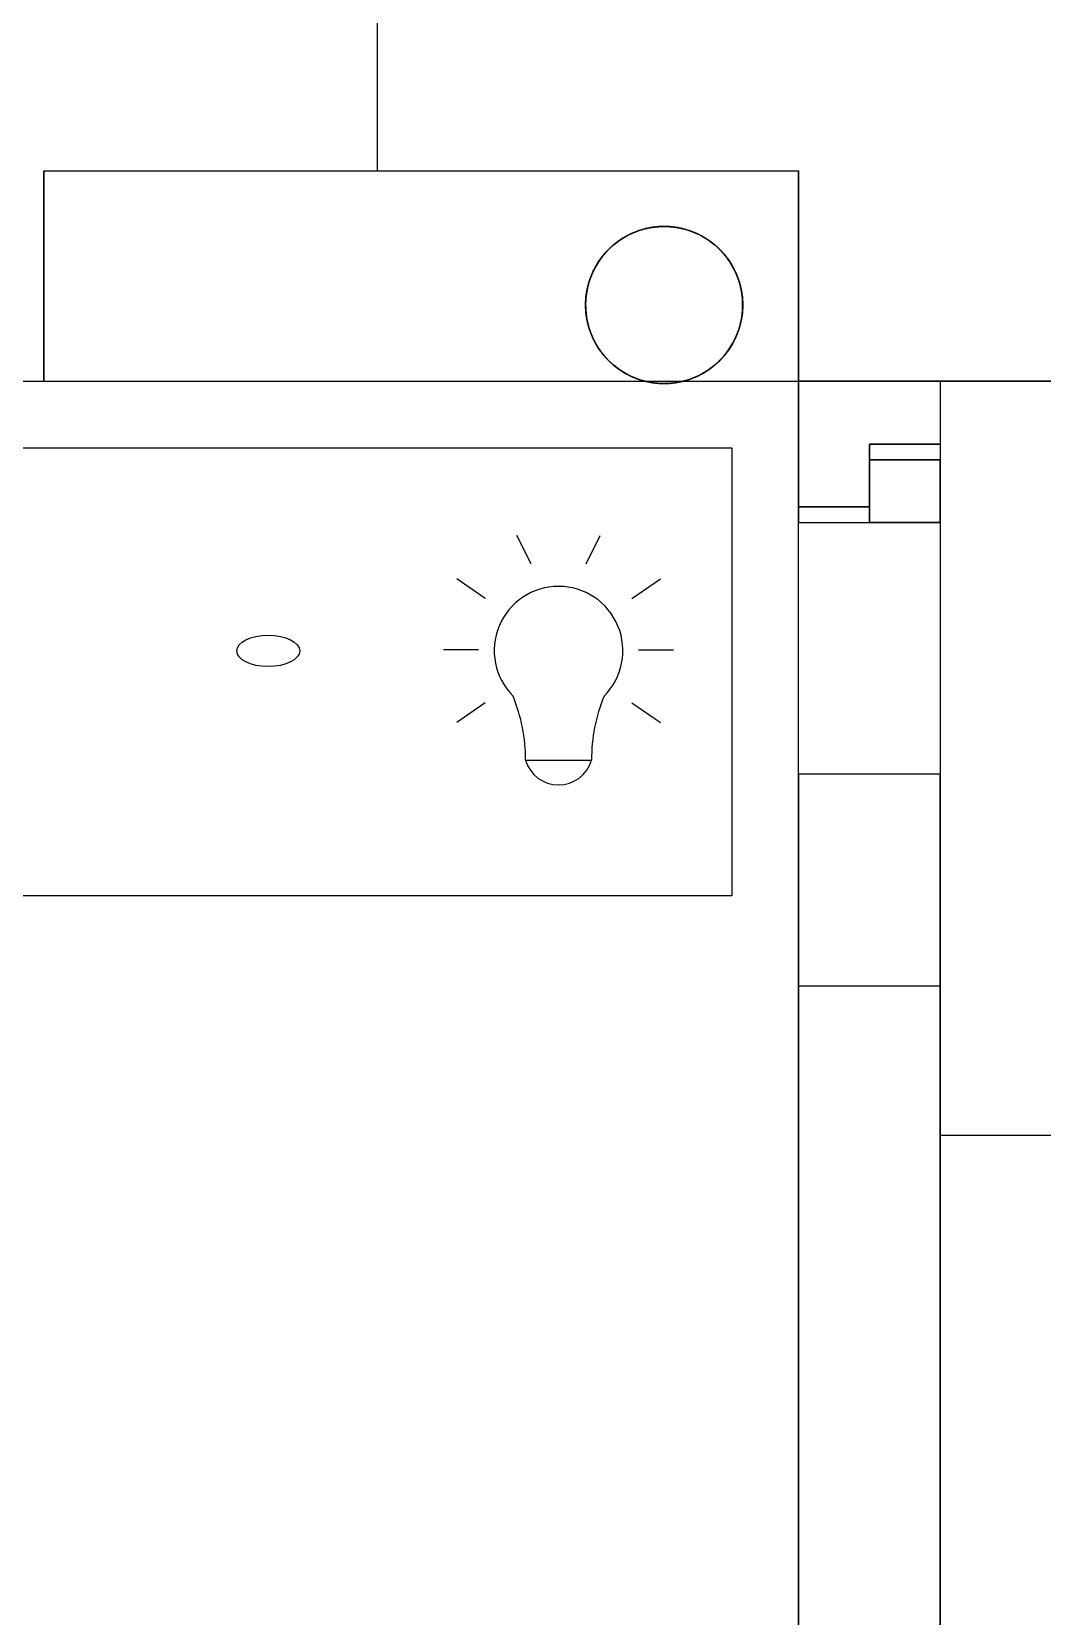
# Paper-space layout 'Sample Network Drawing - A1 Sheet' of a CAD drawing. Extents: x 49 to 806, y 22 to 564.
# Drawn here: x 631.69 to 634.9, y 132.24 to 137.29 of the extents above; entities that cross this region are included whole.
import ezdxf

# ---------------------------------------------------------------- set-up
doc = ezdxf.new("R2010")
doc.units = 0
doc.linetypes.add('HIDDEN2', pattern=[4.7625, 3.175, -1.5875])
doc.layers.add('N-EQPM-EXST', color=252, linetype='Continuous', lineweight=25)
doc.layers.add('N-SGNL-ELEC_EXST', color=252, linetype='HIDDEN2', lineweight=25)

psp = doc.layouts.new('Sample Network Drawing - A1 Sheet')

# ---------------------------------------------------------------- linework, layer by layer
at = {"layer": 'N-EQPM-EXST'}
for p, q in [((631.7294, 136.8452), (634.1294, 136.8452)), ((631.7294, 136.1752), (631.7294, 136.8452)), ((631.7294, 136.8452), (631.7294, 136.1752)), ((631.7294, 136.8452), (634.1294, 136.8452)), ((631.7294, 136.8452), (631.7294, 136.8452)), ((631.7294, 136.8452), (634.1294, 136.8452)), ((631.7294, 136.8452), (634.1294, 136.8452)), ((631.7294, 136.1752), (631.7294, 136.8452)), ((631.7294, 136.8452), (631.7294, 136.8452)), ((631.7294, 136.8452), (631.7294, 136.1752)), ((634.1294, 136.8452), (634.1294, 135.7252)), ((634.1294, 136.8452), (634.1294, 135.7252)), ((634.1294, 136.8452), (634.1294, 136.8452)), ((634.1294, 136.1752), (634.1294, 136.8452)), ((634.1294, 136.1752), (634.1294, 136.8452)), ((634.1294, 136.8452), (634.1294, 136.8452)), ((627.5794, 136.1752), (634.1294, 136.1752)), ((627.5794, 136.1752), (634.1294, 136.1752)), ((630.6294, 136.1752), (631.7294, 136.1752)), ((630.6294, 136.1752), (631.7294, 136.1752)), ((631.7294, 136.1752), (633.6411, 136.1752)), ((631.7294, 136.1752), (631.7294, 136.1752)), ((631.7294, 136.1752), (631.7294, 136.1752)), ((631.7294, 136.1752), (633.6411, 136.1752)), ((633.6411, 136.1752), (633.7626, 136.1752)), ((633.6411, 136.1752), (633.7626, 136.1752)), ((633.7626, 136.1752), (634.1294, 136.1752)), ((633.7626, 136.1752), (634.1294, 136.1752)), ((634.1294, 136.1752), (634.5794, 136.1752)), ((634.1294, 135.7752), (634.1294, 136.1752)), ((634.1294, 136.1752), (634.5794, 136.1752)), ((634.1294, 136.1752), (634.1294, 136.1752)), ((635.2294, 136.1752), (634.1294, 136.1752)), ((634.1294, 135.7752), (634.1294, 136.1752)), ((634.1294, 136.1752), (634.1294, 136.1752)), ((634.1294, 136.1752), (634.1294, 135.7752)), ((634.1294, 136.1752), (634.1294, 136.1752)), ((634.1294, 124.3752), (634.1294, 136.1752)), ((634.1294, 124.3752), (634.1294, 136.1752)), ((634.1294, 136.1752), (634.1294, 136.1752)), ((634.5794, 136.1752), (634.5794, 135.9752)), ((634.5794, 136.1752), (634.5794, 136.1752)), ((634.5794, 136.1752), (637.6294, 136.1752)), ((634.5794, 136.1752), (637.6294, 136.1752)), ((634.5794, 136.1752), (634.5794, 124.3752)), ((634.5794, 135.9752), (634.3544, 135.9752)), ((634.3544, 135.9752), (634.3544, 135.7752)), ((634.3544, 135.9752), (634.3544, 135.7752)), ((634.3544, 135.9752), (634.3544, 135.9752)), ((634.3544, 135.7752), (634.3544, 135.9752)), ((634.5794, 135.9752), (634.3544, 135.9752)), ((634.3544, 135.9752), (634.3544, 135.9752)), ((634.3544, 135.9752), (634.5794, 135.9752)), ((634.5794, 135.9752), (634.5794, 135.9752)), ((634.3544, 135.9252), (634.5794, 135.9252)), ((634.3544, 135.7252), (634.3544, 135.9252)), ((634.3544, 135.9252), (634.3544, 135.7252)), ((634.5794, 135.9252), (634.3544, 135.9252)), ((634.5794, 135.9252), (634.3544, 135.9252)), ((634.3544, 135.9252), (634.3544, 135.9252)), ((634.3544, 135.9252), (634.5794, 135.9252)), ((634.3544, 135.9252), (634.3544, 135.7252)), ((634.3544, 135.9252), (634.3544, 135.9252)), ((634.3544, 135.7252), (634.3544, 135.9252)), ((634.5794, 135.9252), (634.5794, 131.8502)), ((634.5794, 135.7252), (634.5794, 135.9252)), ((634.5794, 135.9252), (634.5794, 135.9252)), ((634.5794, 135.9252), (634.5794, 131.8502)), ((634.5794, 135.7252), (634.5794, 135.9252)), ((634.5794, 135.9252), (634.5794, 135.9252)), ((634.3544, 135.7752), (634.1294, 135.7752)), ((634.1294, 135.7752), (634.1294, 135.7752)), ((634.3544, 135.7752), (634.1294, 135.7752)), ((634.1294, 135.7752), (634.1294, 135.7752)), ((634.1294, 135.7752), (634.3544, 135.7752)), ((634.3544, 135.7752), (634.3544, 135.7752)), ((634.3544, 135.7752), (634.3544, 135.7752)), ((634.1294, 135.7252), (634.3544, 135.7252)), ((634.1294, 135.7252), (634.5794, 135.7252)), ((634.1294, 135.7252), (634.1294, 135.7252)), ((634.1294, 135.7252), (634.3544, 135.7252)), ((634.1294, 135.7252), (634.5794, 135.7252)), ((634.1294, 134.9252), (634.1294, 135.7252)), ((634.1294, 135.7252), (634.1294, 135.7252)), ((634.1294, 134.9252), (634.1294, 135.7252)), ((634.5794, 135.7252), (634.3544, 135.7252)), ((634.3544, 135.7252), (634.3544, 135.7252)), ((634.5794, 135.7252), (634.3544, 135.7252)), ((634.3544, 135.7252), (634.3544, 135.7252)), ((634.5794, 135.7252), (634.5794, 134.9252)), ((634.5794, 135.7252), (634.5794, 135.7252)), ((634.5794, 135.7252), (634.5794, 135.7252)), ((634.5794, 135.7252), (634.5794, 134.9252)), ((634.1294, 134.9252), (634.1294, 134.2502)), ((634.5794, 134.9252), (634.1294, 134.9252)), ((634.1294, 134.9252), (634.1294, 134.9252)), ((634.5794, 134.9252), (634.1294, 134.9252)), ((634.5794, 134.9252), (634.1294, 134.9252)), ((634.5794, 134.9252), (634.1294, 134.9252)), ((634.1294, 134.9252), (634.1294, 134.9252)), ((634.1294, 134.9252), (634.1294, 134.2502)), ((634.5794, 134.9252), (634.5794, 134.9252)), ((634.5794, 134.2502), (634.5794, 134.9252)), ((634.5794, 134.2502), (634.5794, 134.9252)), ((634.5794, 134.9252), (634.5794, 134.9252)), ((634.1294, 134.2502), (634.1294, 125.6502)), ((634.5794, 134.2502), (634.1294, 134.2502)), ((634.1294, 134.2502), (634.1294, 134.2502)), ((634.5794, 134.2502), (634.1294, 134.2502)), ((634.5794, 134.2502), (634.1294, 134.2502)), ((634.5794, 134.2502), (634.1294, 134.2502)), ((634.1294, 134.2502), (634.1294, 134.2502)), ((634.1294, 134.2502), (634.1294, 125.6502)), ((634.5794, 134.2502), (634.5794, 134.2502)), ((634.5794, 125.6502), (634.5794, 134.2502)), ((634.5794, 125.6502), (634.5794, 134.2502)), ((634.5794, 134.2502), (634.5794, 134.2502))]:
    psp.add_line(p, q, dxfattribs=at)
at = {"layer": 'N-EQPM-EXST', "flags": 128}
for points in [[(633.9516, 136.4177), (633.9516, 136.4205), (633.9515, 136.4233), (633.9514, 136.4262), (633.9513, 136.429), (633.9512, 136.4318), (633.951, 136.4346), (633.9508, 136.4374), (633.9506, 136.4402), (633.9503, 136.4431), (633.95, 136.4459), (633.9496, 136.4487), (633.9493, 136.4515), (633.9489, 136.4543), (633.9485, 136.4571), (633.948, 136.4599), (633.9475, 136.4626), (633.947, 136.4654), (633.9464, 136.4682), (633.9458, 136.471), (633.9452, 136.4737), (633.9446, 136.4765), (633.9439, 136.4792), (633.9432, 136.4819), (633.9425, 136.4846), (633.9417, 136.4874), (633.9409, 136.4901), (633.94, 136.4928), (633.9392, 136.4955), (633.9383, 136.4982), (633.9374, 136.5008), (633.9364, 136.5035), (633.9354, 136.5061), (633.9344, 136.5088), (633.9333, 136.5114), (633.9323, 136.514), (633.9312, 136.5166), (633.9301, 136.5192), (633.9289, 136.5218), (633.9277, 136.5243), (633.9265, 136.5269), (633.9252, 136.5294), (633.924, 136.5319), (633.9227, 136.5344), (633.9214, 136.5369), (633.92, 136.5394), (633.9186, 136.5419), (633.9172, 136.5443), (633.9157, 136.5467), (633.9143, 136.5492), (633.9127, 136.5515), (633.9112, 136.5539), (633.9097, 136.5563), (633.9081, 136.5586), (633.9065, 136.5609), (633.9049, 136.5633), (633.9032, 136.5656), (633.9015, 136.5678), (633.8998, 136.57), (633.8981, 136.5723), (633.8964, 136.5745), (633.8946, 136.5767), (633.8927, 136.5788), (633.8909, 136.581), (633.8891, 136.5831), (633.8872, 136.5852), (633.8853, 136.5873), (633.8833, 136.5894), (633.8814, 136.5914), (633.8794, 136.5934), (633.8774, 136.5955), (633.8754, 136.5974), (633.8734, 136.5994), (633.8713, 136.6013), (633.8692, 136.6032), (633.8671, 136.6051), (633.865, 136.6069), (633.8628, 136.6088), (633.8607, 136.6106), (633.8585, 136.6124), (633.8563, 136.6141), (633.854, 136.6159), (633.8518, 136.6176), (633.8496, 136.6193), (633.8473, 136.6209), (633.845, 136.6226), (633.8426, 136.6242), (633.8403, 136.6257), (633.8379, 136.6273), (633.8355, 136.6288), (633.8332, 136.6303), (633.8308, 136.6318), (633.8284, 136.6332), (633.8259, 136.6346), (633.8235, 136.636), (633.821, 136.6374), (633.8185, 136.6387), (633.816, 136.6401), (633.8135, 136.6413), (633.8109, 136.6426), (633.8084, 136.6438), (633.8058, 136.6449), (633.8033, 136.6461), (633.8007, 136.6473), (633.798, 136.6484), (633.7954, 136.6494), (633.7928, 136.6505), (633.7902, 136.6515), (633.7876, 136.6525), (633.7849, 136.6534), (633.7822, 136.6544), (633.7795, 136.6553), (633.7768, 136.6561), (633.7742, 136.6569), (633.7714, 136.6578), (633.7687, 136.6585), (633.766, 136.6593), (633.7633, 136.66), (633.7605, 136.6607), (633.7578, 136.6613), (633.7551, 136.6619), (633.7523, 136.6625), (633.7495, 136.6631), (633.7468, 136.6636), (633.744, 136.6641), (633.7412, 136.6645), (633.7384, 136.665), (633.7356, 136.6654), (633.7328, 136.6657), (633.73, 136.6661), (633.7272, 136.6664), (633.7244, 136.6667), (633.7216, 136.6669), (633.7188, 136.6671), (633.7159, 136.6672), (633.7131, 136.6674), (633.7103, 136.6675), (633.7075, 136.6676), (633.7047, 136.6677), (633.7018, 136.6677), (633.699, 136.6677), (633.6962, 136.6676), (633.6934, 136.6675), (633.6906, 136.6674), (633.6877, 136.6672), (633.6849, 136.6671), (633.6821, 136.6669), (633.6793, 136.6667), (633.6765, 136.6664), (633.6737, 136.6661), (633.6709, 136.6657), (633.6681, 136.6654), (633.6653, 136.665), (633.6625, 136.6645), (633.6597, 136.6641), (633.6569, 136.6636), (633.6542, 136.6631), (633.6514, 136.6625), (633.6486, 136.6619), (633.6459, 136.6613), (633.6431, 136.6607), (633.6404, 136.66), (633.6377, 136.6593), (633.635, 136.6585), (633.6322, 136.6578), (633.6295, 136.6569), (633.6268, 136.6561), (633.6241, 136.6553), (633.6214, 136.6544), (633.6188, 136.6534), (633.6161, 136.6525), (633.6135, 136.6515), (633.6109, 136.6505), (633.6083, 136.6494), (633.6056, 136.6484), (633.603, 136.6473), (633.6004, 136.6461), (633.5979, 136.6449), (633.5953, 136.6438), (633.5928, 136.6426), (633.5902, 136.6413), (633.5877, 136.6401), (633.5852, 136.6387), (633.5827, 136.6374), (633.5802, 136.636), (633.5778, 136.6346), (633.5753, 136.6332), (633.5729, 136.6318), (633.5705, 136.6303), (633.5681, 136.6288), (633.5658, 136.6273), (633.5634, 136.6257), (633.561, 136.6242), (633.5587, 136.6226), (633.5564, 136.6209), (633.5541, 136.6193), (633.5519, 136.6176), (633.5496, 136.6159), (633.5474, 136.6141), (633.5452, 136.6124), (633.543, 136.6106), (633.5409, 136.6088), (633.5387, 136.6069), (633.5366, 136.6051), (633.5344, 136.6032), (633.5324, 136.6013), (633.5303, 136.5994), (633.5283, 136.5974), (633.5263, 136.5955), (633.5243, 136.5934), (633.5223, 136.5914), (633.5203, 136.5894), (633.5184, 136.5873), (633.5165, 136.5852), (633.5146, 136.5831), (633.5128, 136.581), (633.511, 136.5788), (633.5091, 136.5767), (633.5073, 136.5745), (633.5056, 136.5723), (633.5039, 136.57), (633.5022, 136.5678), (633.5005, 136.5656), (633.4988, 136.5633), (633.4972, 136.5609), (633.4956, 136.5586), (633.494, 136.5563), (633.4925, 136.5539), (633.4909, 136.5515), (633.4894, 136.5492), (633.488, 136.5467), (633.4865, 136.5443), (633.4851, 136.5419), (633.4837, 136.5394), (633.4823, 136.5369), (633.481, 136.5344), (633.4797, 136.5319), (633.4784, 136.5294), (633.4772, 136.5269), (633.476, 136.5243), (633.4748, 136.5218), (633.4736, 136.5192), (633.4725, 136.5166), (633.4714, 136.514), (633.4703, 136.5114), (633.4693, 136.5088), (633.4683, 136.5061), (633.4673, 136.5035), (633.4663, 136.5008), (633.4654, 136.4982), (633.4645, 136.4955), (633.4637, 136.4928), (633.4628, 136.4901), (633.462, 136.4874), (633.4612, 136.4846), (633.4605, 136.4819), (633.4598, 136.4792), (633.4591, 136.4765), (633.4585, 136.4737), (633.4578, 136.471), (633.4572, 136.4682), (633.4567, 136.4654), (633.4562, 136.4626), (633.4557, 136.4599), (633.4552, 136.4571), (633.4548, 136.4543), (633.4544, 136.4515), (633.454, 136.4487), (633.4537, 136.4459), (633.4534, 136.4431), (633.4531, 136.4402), (633.4529, 136.4374), (633.4527, 136.4346), (633.4525, 136.4318), (633.4524, 136.429), (633.4523, 136.4262), (633.4522, 136.4233), (633.4521, 136.4205), (633.4521, 136.4177), (633.4521, 136.4149), (633.4522, 136.412), (633.4523, 136.4092), (633.4524, 136.4064), (633.4525, 136.4036), (633.4527, 136.4008), (633.4529, 136.3979), (633.4531, 136.3951), (633.4534, 136.3923), (633.4537, 136.3895), (633.454, 136.3867), (633.4544, 136.3839), (633.4548, 136.3811), (633.4552, 136.3783), (633.4557, 136.3755), (633.4562, 136.3727), (633.4567, 136.3699), (633.4572, 136.3672), (633.4578, 136.3644), (633.4585, 136.3617), (633.4591, 136.3589), (633.4598, 136.3562), (633.4605, 136.3534), (633.4612, 136.3507), (633.462, 136.348), (633.4628, 136.3453), (633.4637, 136.3426), (633.4645, 136.3399), (633.4654, 136.3372), (633.4663, 136.3346), (633.4673, 136.3319), (633.4683, 136.3292), (633.4693, 136.3266), (633.4703, 136.324), (633.4714, 136.3214), (633.4725, 136.3188), (633.4736, 136.3162), (633.4748, 136.3136), (633.476, 136.311), (633.4772, 136.3085), (633.4784, 136.3059), (633.4797, 136.3034), (633.481, 136.3009), (633.4823, 136.2984), (633.4837, 136.296), (633.4851, 136.2935), (633.4865, 136.2911), (633.488, 136.2886), (633.4894, 136.2862), (633.4909, 136.2838), (633.4925, 136.2814), (633.494, 136.2791), (633.4956, 136.2768), (633.4972, 136.2744), (633.4988, 136.2721), (633.5005, 136.2698), (633.5022, 136.2676), (633.5039, 136.2653), (633.5056, 136.2631), (633.5073, 136.2609), (633.5091, 136.2587), (633.511, 136.2565), (633.5128, 136.2544), (633.5146, 136.2522), (633.5165, 136.2501), (633.5184, 136.2481), (633.5203, 136.246), (633.5223, 136.2439), (633.5243, 136.2419), (633.5263, 136.2399), (633.5283, 136.2379), (633.5303, 136.236), (633.5324, 136.2341), (633.5344, 136.2322), (633.5366, 136.2303), (633.5387, 136.2284), (633.5409, 136.2266), (633.543, 136.2248), (633.5452, 136.223), (633.5474, 136.2212), (633.5496, 136.2195), (633.5519, 136.2178), (633.5541, 136.2161), (633.5564, 136.2145), (633.5587, 136.2128), (633.561, 136.2112), (633.5634, 136.2096), (633.5658, 136.2081), (633.5681, 136.2065), (633.5705, 136.2051), (633.5729, 136.2036), (633.5753, 136.2021), (633.5778, 136.2007), (633.5802, 136.1993), (633.5827, 136.198), (633.5852, 136.1966), (633.5877, 136.1953), (633.5902, 136.194), (633.5928, 136.1928), (633.5953, 136.1916), (633.5979, 136.1904), (633.6004, 136.1892), (633.603, 136.1881), (633.6056, 136.187), (633.6083, 136.1859), (633.6109, 136.1849), (633.6135, 136.1839), (633.6161, 136.1829), (633.6188, 136.1819), (633.6214, 136.181), (633.6241, 136.1801), (633.6268, 136.1792), (633.6295, 136.1784), (633.6322, 136.1776), (633.635, 136.1768), (633.6377, 136.1761), (633.6404, 136.1754), (633.6431, 136.1747), (633.6459, 136.1741), (633.6486, 136.1734), (633.6514, 136.1728), (633.6542, 136.1723), (633.6569, 136.1718), (633.6597, 136.1713), (633.6625, 136.1708), (633.6653, 136.1704), (633.6681, 136.17), (633.6709, 136.1696), (633.6737, 136.1693), (633.6765, 136.169), (633.6793, 136.1687), (633.6821, 136.1685), (633.6849, 136.1683), (633.6877, 136.1681), (633.6906, 136.1679), (633.6934, 136.1678), (633.6962, 136.1678), (633.699, 136.1677), (633.7018, 136.1677), (633.7047, 136.1677), (633.7075, 136.1678), (633.7103, 136.1678), (633.7131, 136.1679), (633.7159, 136.1681), (633.7188, 136.1683), (633.7216, 136.1685), (633.7244, 136.1687), (633.7272, 136.169), (633.73, 136.1693), (633.7328, 136.1696), (633.7356, 136.17), (633.7384, 136.1704), (633.7412, 136.1708), (633.744, 136.1713), (633.7468, 136.1718), (633.7495, 136.1723), (633.7523, 136.1728), (633.7551, 136.1734), (633.7578, 136.1741), (633.7605, 136.1747), (633.7633, 136.1754), (633.766, 136.1761), (633.7687, 136.1768), (633.7714, 136.1776), (633.7742, 136.1784), (633.7768, 136.1792), (633.7795, 136.1801), (633.7822, 136.181), (633.7849, 136.1819), (633.7876, 136.1829), (633.7902, 136.1839), (633.7928, 136.1849), (633.7954, 136.1859), (633.798, 136.187), (633.8007, 136.1881), (633.8033, 136.1892), (633.8058, 136.1904), (633.8084, 136.1916), (633.8109, 136.1928), (633.8135, 136.194), (633.816, 136.1953), (633.8185, 136.1966), (633.821, 136.198), (633.8235, 136.1993), (633.8259, 136.2007), (633.8284, 136.2021), (633.8308, 136.2036), (633.8332, 136.2051), (633.8355, 136.2065), (633.8379, 136.2081), (633.8403, 136.2096), (633.8426, 136.2112), (633.845, 136.2128), (633.8473, 136.2145), (633.8496, 136.2161), (633.8518, 136.2178), (633.854, 136.2195), (633.8563, 136.2212), (633.8585, 136.223), (633.8607, 136.2248), (633.8628, 136.2266), (633.865, 136.2284), (633.8671, 136.2303), (633.8692, 136.2322), (633.8713, 136.2341), (633.8734, 136.236), (633.8754, 136.2379), (633.8774, 136.2399), (633.8794, 136.2419), (633.8814, 136.2439), (633.8833, 136.246), (633.8853, 136.2481), (633.8872, 136.2501), (633.8891, 136.2522), (633.8909, 136.2544), (633.8927, 136.2565), (633.8946, 136.2587), (633.8964, 136.2609), (633.8981, 136.2631), (633.8998, 136.2653), (633.9015, 136.2676), (633.9032, 136.2698), (633.9049, 136.2721), (633.9065, 136.2744), (633.9081, 136.2768), (633.9097, 136.2791), (633.9112, 136.2814), (633.9127, 136.2838), (633.9143, 136.2862), (633.9157, 136.2886), (633.9172, 136.2911), (633.9186, 136.2935), (633.92, 136.296), (633.9214, 136.2984), (633.9227, 136.3009), (633.924, 136.3034), (633.9252, 136.3059), (633.9265, 136.3085), (633.9277, 136.311), (633.9289, 136.3136), (633.9301, 136.3162), (633.9312, 136.3188), (633.9323, 136.3214), (633.9333, 136.324), (633.9344, 136.3266), (633.9354, 136.3292), (633.9364, 136.3319), (633.9374, 136.3346), (633.9383, 136.3372), (633.9392, 136.3399), (633.94, 136.3426), (633.9409, 136.3453), (633.9417, 136.348), (633.9425, 136.3507), (633.9432, 136.3534), (633.9439, 136.3562), (633.9446, 136.3589), (633.9452, 136.3617), (633.9458, 136.3644), (633.9464, 136.3672), (633.947, 136.3699), (633.9475, 136.3727), (633.948, 136.3755), (633.9485, 136.3783), (633.9489, 136.3811), (633.9493, 136.3839), (633.9496, 136.3867), (633.95, 136.3895), (633.9503, 136.3923), (633.9506, 136.3951), (633.9508, 136.3979), (633.951, 136.4008), (633.9512, 136.4036), (633.9513, 136.4064), (633.9514, 136.4092), (633.9515, 136.412), (633.9516, 136.4149), (633.9516, 136.4177)], [(633.6411, 136.1752), (633.6384, 136.1759), (633.6357, 136.1766), (633.633, 136.1774), (633.6303, 136.1782), (633.6276, 136.179), (633.6249, 136.1799), (633.6222, 136.1808), (633.6195, 136.1817), (633.6169, 136.1826), (633.6142, 136.1836), (633.6116, 136.1846), (633.609, 136.1856), (633.6064, 136.1867), (633.6038, 136.1878), (633.6012, 136.1889), (633.5986, 136.1901), (633.596, 136.1912), (633.5935, 136.1925), (633.5909, 136.1937), (633.5884, 136.1949), (633.586, 136.1963), (633.5834, 136.1976), (633.581, 136.1989), (633.5785, 136.2003), (633.5761, 136.2017), (633.5736, 136.2031), (633.5712, 136.2046), (633.5688, 136.2061), (633.5665, 136.2076), (633.5641, 136.2092), (633.5617, 136.2107), (633.5594, 136.2123), (633.5571, 136.214), (633.5548, 136.2156), (633.5526, 136.2173), (633.5503, 136.219), (633.5481, 136.2207), (633.5458, 136.2225), (633.5437, 136.2243), (633.5415, 136.226), (633.5393, 136.2279), (633.5372, 136.2297), (633.5351, 136.2316), (633.533, 136.2335), (633.531, 136.2354), (633.5289, 136.2373), (633.5269, 136.2393), (633.5249, 136.2413), (633.5229, 136.2433), (633.5209, 136.2453), (633.519, 136.2474), (633.5171, 136.2495), (633.5152, 136.2516), (633.5134, 136.2537), (633.5115, 136.2558), (633.5097, 136.258), (633.5079, 136.2602), (633.5062, 136.2624), (633.5044, 136.2646), (633.5027, 136.2668), (633.501, 136.2691), (633.4994, 136.2714), (633.4977, 136.2737), (633.4961, 136.276), (633.4945, 136.2783), (633.493, 136.2807), (633.4915, 136.283), (633.4899, 136.2854), (633.4884, 136.2879), (633.487, 136.2902), (633.4856, 136.2927), (633.4842, 136.2951), (633.4828, 136.2976), (633.4815, 136.3001), (633.4801, 136.3026), (633.4789, 136.3051), (633.4776, 136.3076), (633.4764, 136.3102), (633.4752, 136.3127), (633.474, 136.3153), (633.4729, 136.3179), (633.4718, 136.3205), (633.4707, 136.3231), (633.4697, 136.3257), (633.4686, 136.3283), (633.4676, 136.331), (633.4667, 136.3336), (633.4657, 136.3363), (633.4648, 136.339), (633.4639, 136.3417), (633.4631, 136.3444), (633.4623, 136.3471), (633.4615, 136.3498), (633.4608, 136.3525), (633.46, 136.3552), (633.4594, 136.358), (633.4587, 136.3607), (633.4581, 136.3634), (633.4575, 136.3662), (633.4569, 136.3689), (633.4564, 136.3717), (633.4559, 136.3745), (633.4554, 136.3773), (633.455, 136.3801), (633.4545, 136.3829), (633.4542, 136.3857), (633.4538, 136.3884), (633.4535, 136.3913), (633.4532, 136.3941), (633.453, 136.3969), (633.4528, 136.3997), (633.4526, 136.4025), (633.4524, 136.4053), (633.4523, 136.4081), (633.4522, 136.411), (633.4522, 136.4138), (633.4521, 136.4166), (633.4521, 136.4194), (633.4522, 136.4223), (633.4522, 136.4251), (633.4523, 136.4279), (633.4524, 136.4307), (633.4526, 136.4335), (633.4528, 136.4363), (633.453, 136.4392), (633.4533, 136.442), (633.4536, 136.4448), (633.4539, 136.4476), (633.4543, 136.4504), (633.4546, 136.4532), (633.4551, 136.456), (633.4555, 136.4588), (633.456, 136.4616), (633.4565, 136.4643), (633.4571, 136.4671), (633.4576, 136.4699), (633.4582, 136.4726), (633.4589, 136.4754), (633.4595, 136.4781), (633.4602, 136.4808), (633.461, 136.4836), (633.4617, 136.4863), (633.4625, 136.489), (633.4633, 136.4917), (633.4642, 136.4944), (633.465, 136.4971), (633.4659, 136.4998), (633.4669, 136.5024), (633.4679, 136.5051), (633.4689, 136.5077), (633.4699, 136.5103), (633.4709, 136.5129), (633.472, 136.5156), (633.4732, 136.5181), (633.4743, 136.5207), (633.4755, 136.5233), (633.4767, 136.5258), (633.4779, 136.5284), (633.4792, 136.5309), (633.4805, 136.5334), (633.4818, 136.5359), (633.4832, 136.5384), (633.4845, 136.5408), (633.4859, 136.5433), (633.4874, 136.5457), (633.4888, 136.5482), (633.4903, 136.5505), (633.4918, 136.5529), (633.4933, 136.5553), (633.4949, 136.5576), (633.4965, 136.56), (633.4981, 136.5623), (633.4998, 136.5645), (633.5014, 136.5668), (633.5031, 136.5691), (633.5049, 136.5713), (633.5066, 136.5736), (633.5084, 136.5758), (633.5102, 136.5779), (633.512, 136.5801), (633.5138, 136.5822), (633.5157, 136.5843), (633.5176, 136.5864), (633.5195, 136.5885), (633.5214, 136.5906), (633.5234, 136.5926), (633.5254, 136.5946), (633.5274, 136.5966), (633.5294, 136.5985), (633.5315, 136.6004), (633.5335, 136.6024), (633.5356, 136.6042), (633.5377, 136.6061), (633.5399, 136.608), (633.542, 136.6098), (633.5442, 136.6116), (633.5464, 136.6134), (633.5486, 136.6151), (633.5509, 136.6168), (633.5531, 136.6185), (633.5554, 136.6202), (633.5577, 136.6218), (633.56, 136.6234), (633.5623, 136.625), (633.5647, 136.6266), (633.567, 136.6281), (633.5694, 136.6296), (633.5718, 136.6311), (633.5742, 136.6326), (633.5767, 136.634), (633.5791, 136.6354), (633.5816, 136.6368), (633.5841, 136.6381), (633.5866, 136.6395), (633.5891, 136.6407), (633.5916, 136.642), (633.5941, 136.6432), (633.5967, 136.6444), (633.5992, 136.6456), (633.6018, 136.6467), (633.6044, 136.6478), (633.607, 136.6489), (633.6096, 136.65), (633.6122, 136.651), (633.6149, 136.652), (633.6176, 136.653), (633.6202, 136.6539), (633.6229, 136.6548), (633.6256, 136.6557), (633.6282, 136.6566), (633.6309, 136.6574), (633.6336, 136.6582), (633.6364, 136.6589), (633.6391, 136.6596), (633.6418, 136.6603), (633.6446, 136.661), (633.6473, 136.6616), (633.6501, 136.6622), (633.6528, 136.6628), (633.6556, 136.6634), (633.6583, 136.6639), (633.6611, 136.6643), (633.6639, 136.6648), (633.6667, 136.6652), (633.6695, 136.6656), (633.6723, 136.6659), (633.6751, 136.6662), (633.6779, 136.6665), (633.6807, 136.6668), (633.6835, 136.667), (633.6864, 136.6672), (633.6892, 136.6673), (633.692, 136.6675), (633.6948, 136.6676), (633.6976, 136.6676), (633.7004, 136.6677), (633.7033, 136.6677), (633.7061, 136.6676), (633.7089, 136.6676), (633.7117, 136.6675), (633.7145, 136.6673), (633.7173, 136.6672), (633.7202, 136.667), (633.723, 136.6668), (633.7258, 136.6665), (633.7286, 136.6662), (633.7314, 136.6659), (633.7342, 136.6656), (633.737, 136.6652), (633.7398, 136.6648), (633.7426, 136.6643), (633.7453, 136.6639), (633.7481, 136.6634), (633.7509, 136.6628), (633.7536, 136.6622), (633.7564, 136.6616), (633.7591, 136.661), (633.7619, 136.6603), (633.7646, 136.6596), (633.7673, 136.6589), (633.7701, 136.6582), (633.7728, 136.6574), (633.7755, 136.6566), (633.7781, 136.6557), (633.7808, 136.6548), (633.7835, 136.6539), (633.7861, 136.653), (633.7888, 136.652), (633.7915, 136.651), (633.7941, 136.65), (633.7967, 136.6489), (633.7993, 136.6478), (633.8019, 136.6467), (633.8045, 136.6456), (633.807, 136.6444), (633.8096, 136.6432), (633.8121, 136.642), (633.8146, 136.6407), (633.8171, 136.6395), (633.8196, 136.6381), (633.8221, 136.6368), (633.8246, 136.6354), (633.827, 136.634), (633.8295, 136.6326), (633.8319, 136.6311), (633.8343, 136.6296), (633.8366, 136.6281), (633.839, 136.6266), (633.8414, 136.625), (633.8437, 136.6234), (633.846, 136.6218), (633.8483, 136.6202), (633.8506, 136.6185), (633.8528, 136.6168), (633.8551, 136.6151), (633.8573, 136.6134), (633.8595, 136.6116), (633.8616, 136.6098), (633.8638, 136.608), (633.8659, 136.6061), (633.8681, 136.6042), (633.8702, 136.6024), (633.8722, 136.6004), (633.8743, 136.5985), (633.8763, 136.5966), (633.8783, 136.5946), (633.8803, 136.5926), (633.8822, 136.5906), (633.8842, 136.5885), (633.8861, 136.5864), (633.888, 136.5843), (633.8898, 136.5822), (633.8917, 136.5801), (633.8935, 136.5779), (633.8953, 136.5758), (633.8971, 136.5736), (633.8988, 136.5713), (633.9006, 136.5691), (633.9023, 136.5668), (633.9039, 136.5645), (633.9056, 136.5623), (633.9072, 136.56), (633.9088, 136.5576), (633.9104, 136.5553), (633.9119, 136.5529), (633.9134, 136.5505), (633.9149, 136.5482), (633.9163, 136.5457), (633.9178, 136.5433), (633.9192, 136.5408), (633.9205, 136.5384), (633.9219, 136.5359), (633.9232, 136.5334), (633.9245, 136.5309), (633.9257, 136.5284), (633.927, 136.5258), (633.9282, 136.5233), (633.9294, 136.5207), (633.9305, 136.5181), (633.9317, 136.5156), (633.9328, 136.5129), (633.9338, 136.5103), (633.9348, 136.5077), (633.9358, 136.5051), (633.9368, 136.5024), (633.9377, 136.4998), (633.9387, 136.4971), (633.9395, 136.4944), (633.9404, 136.4917), (633.9412, 136.489), (633.942, 136.4863), (633.9427, 136.4836), (633.9435, 136.4808), (633.9442, 136.4781), (633.9448, 136.4754), (633.9455, 136.4726), (633.9461, 136.4699), (633.9466, 136.4671), (633.9472, 136.4643), (633.9477, 136.4616), (633.9482, 136.4588), (633.9486, 136.456), (633.9491, 136.4532), (633.9494, 136.4504), (633.9498, 136.4476), (633.9501, 136.4448), (633.9504, 136.442), (633.9507, 136.4392), (633.9509, 136.4363), (633.9511, 136.4335), (633.9513, 136.4307), (633.9513, 136.4279), (633.9515, 136.4251), (633.9515, 136.4223), (633.9516, 136.4194), (633.9516, 136.4166), (633.9515, 136.4138), (633.9515, 136.411), (633.9514, 136.4081), (633.9513, 136.4053), (633.9511, 136.4025), (633.9509, 136.3997), (633.9507, 136.3969), (633.9505, 136.3941), (633.9502, 136.3913), (633.9499, 136.3884), (633.9495, 136.3857), (633.9491, 136.3829), (633.9487, 136.3801), (633.9483, 136.3773), (633.9478, 136.3745), (633.9473, 136.3717), (633.9468, 136.3689), (633.9462, 136.3662), (633.9456, 136.3634), (633.945, 136.3607), (633.9443, 136.358), (633.9437, 136.3552), (633.9429, 136.3525), (633.9422, 136.3498), (633.9414, 136.3471), (633.9406, 136.3444), (633.9398, 136.3417), (633.9389, 136.339), (633.938, 136.3363), (633.937, 136.3336), (633.936, 136.331), (633.9351, 136.3283), (633.934, 136.3257), (633.933, 136.3231), (633.9319, 136.3205), (633.9308, 136.3179), (633.9297, 136.3153), (633.9285, 136.3127), (633.9273, 136.3102), (633.9261, 136.3076), (633.9248, 136.3051), (633.9235, 136.3026), (633.9222, 136.3001), (633.9209, 136.2976), (633.9195, 136.2951), (633.9181, 136.2927), (633.9167, 136.2902), (633.9153, 136.2879), (633.9138, 136.2854), (633.9122, 136.283), (633.9107, 136.2807), (633.9092, 136.2783), (633.9076, 136.276), (633.906, 136.2737), (633.9043, 136.2714), (633.9027, 136.2691), (633.901, 136.2668), (633.8993, 136.2646), (633.8975, 136.2624), (633.8958, 136.2602), (633.894, 136.258), (633.8922, 136.2558), (633.8903, 136.2537), (633.8885, 136.2516), (633.8866, 136.2495), (633.8847, 136.2474), (633.8828, 136.2453), (633.8808, 136.2433), (633.8788, 136.2413), (633.8768, 136.2393), (633.8748, 136.2373), (633.8727, 136.2354), (633.8707, 136.2335), (633.8686, 136.2316), (633.8665, 136.2297), (633.8643, 136.2279), (633.8622, 136.226), (633.86, 136.2243), (633.8578, 136.2225), (633.8556, 136.2207), (633.8534, 136.219), (633.8511, 136.2173), (633.8489, 136.2156), (633.8466, 136.214), (633.8442, 136.2123), (633.842, 136.2107), (633.8396, 136.2092), (633.8372, 136.2076), (633.8349, 136.2061), (633.8325, 136.2046), (633.8301, 136.2031), (633.8276, 136.2017), (633.8252, 136.2003), (633.8227, 136.1989), (633.8203, 136.1976), (633.8177, 136.1963), (633.8153, 136.1949), (633.8127, 136.1937), (633.8102, 136.1925), (633.8077, 136.1912), (633.8051, 136.1901), (633.8025, 136.1889), (633.7999, 136.1878), (633.7973, 136.1867), (633.7947, 136.1856), (633.7921, 136.1846), (633.7895, 136.1836), (633.7868, 136.1826), (633.7842, 136.1817), (633.7815, 136.1808), (633.7788, 136.1799), (633.7761, 136.179), (633.7734, 136.1782), (633.7707, 136.1774), (633.768, 136.1766), (633.7653, 136.1759), (633.7626, 136.1752), (633.7598, 136.1745), (633.757, 136.1739), (633.7542, 136.1732), (633.7514, 136.1727), (633.7486, 136.1721), (633.7458, 136.1716), (633.743, 136.1711), (633.7402, 136.1707), (633.7374, 136.1702), (633.7345, 136.1699), (633.7317, 136.1695), (633.7289, 136.1692), (633.7261, 136.1689), (633.7232, 136.1686), (633.7204, 136.1684), (633.7175, 136.1682), (633.7147, 136.168), (633.7118, 136.1679), (633.709, 136.1678), (633.7061, 136.1678), (633.7033, 136.1677), (633.7004, 136.1677), (633.6976, 136.1678), (633.6947, 136.1678), (633.6919, 136.1679), (633.689, 136.168), (633.6862, 136.1682), (633.6833, 136.1684), (633.6805, 136.1686), (633.6776, 136.1689), (633.6748, 136.1692), (633.6719, 136.1695), (633.6692, 136.1699), (633.6663, 136.1702), (633.6635, 136.1707), (633.6607, 136.1711), (633.6578, 136.1716), (633.6551, 136.1721), (633.6523, 136.1727), (633.6495, 136.1732), (633.6467, 136.1739), (633.6439, 136.1745)]]:
    psp.add_lwpolyline(points, close=True, dxfattribs=at)
at = {"layer": 'N-EQPM-EXST'}
psp.add_lwpolyline([(627.7919, 135.9627), (633.9169, 135.9627), (633.9169, 134.5377), (627.7919, 134.5377)], close=True, dxfattribs=at)
for points in [[(633.2787, 135.5945), (633.2335, 135.6847)], [(633.4536, 135.5945), (633.4988, 135.6847)], [(633.1328, 135.4834), (633.0424, 135.5459)], [(633.5995, 135.4834), (633.6898, 135.5459)], [(633.1119, 135.3203), (633.0007, 135.3203)], [(633.6203, 135.3203), (633.7315, 135.3203)], [(633.1328, 135.1521), (633.0424, 135.0896)], [(633.5995, 135.1521), (633.6898, 135.0896)], [(633.2614, 134.9697), (633.4709, 134.9697)], [(637.8569, 133.7752), (634.5794, 133.7752)]]:
    psp.add_lwpolyline(points, dxfattribs=at)
psp.add_circle((633.7019, 136.4177), 0.25, dxfattribs=at)
for centre, radius, start, end in [((633.7019, 136.4177), 0.25, 284.0699, 255.9301), ((633.7019, 136.4177), 0.25, 255.9301, 284.0699), ((633.3661, 135.3178), 0.2046, 315, 225), ((632.7241, 134.9697), 0.5373, 0, 22.2377), ((634.0081, 134.9697), 0.5373, 157.7623, 180), ((633.3661, 134.9992), 0.1088, 195.7313, 344.2687)]:
    psp.add_arc(centre, radius, start, end, dxfattribs=at)
psp.add_ellipse((632.4429, 135.3171), major_axis=(-0.1, 0), ratio=0.5, dxfattribs=at)
at = {"layer": 'N-SGNL-ELEC_EXST'}
psp.add_line((632.79, 136.8452), (632.79, 142.2), dxfattribs=at)

doc.saveas('drawing.dxf')
